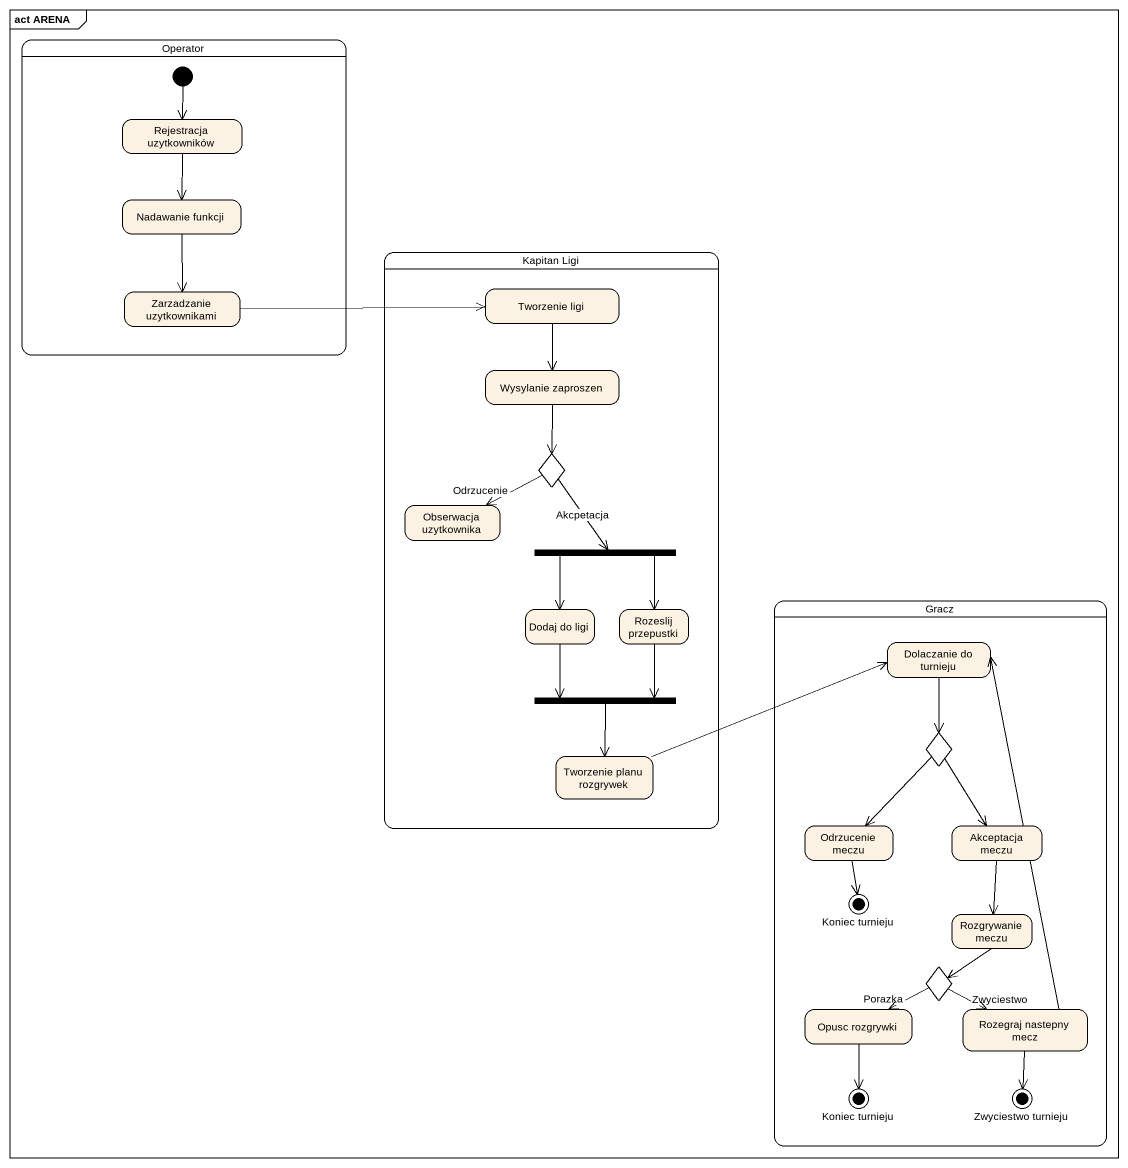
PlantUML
@startuml
mainframe act ARENA
hide empty description
state Operator {
  state "Rejestracja uzytkowników" as Rejestracja_uzytkowników
  state "Nadawanie funkcji" as Nadawanie_funkcji
  state "Zarzadzanie uzytkownikami" as Zarzadzanie_uzytkownikami
  [*] --> Rejestracja_uzytkowników
}
state "Kapitan Ligi" as Kapitan_Ligi {
  state "Tworzenie ligi" as Tworzenie_ligi
  state "Wysylanie zaproszen" as Wysylanie_zaproszen
  state choice1 <<choice>>
  state "Obserwacja uzytkownika" as Obserwacja_uzytkownika
  state fork1 <<fork>>
  state "Dodaj do ligi" as Dodaj_do_ligi
  state "Rozeslij przepustki" as Rozeslij_przepustki
  state fork2 <<join>>
  state "Tworzenie planu rozgrywek" as Tworzenie_planu_rozgrywek
}
state Gracz {
  state "Dolaczanie do turnieju" as Dolaczanie_do_turnieju
  state choice2 <<choice>>
  state "Odrzucenie meczu" as Odrzucenie_meczu
  state "Akceptacja meczu" as Akceptacja_meczu
  state "Koniec turnieju" as Koniec_turnieju <<end>>
  state "Rozgrywanie meczu" as Rozgrywanie_meczu
  state choice3 <<choice>>
  state "Opusc rozgrywki" as Opusc_rozgrywki
  state "Rozegraj nastepny mecz" as Rozegraj_nastepny_mecz
  state "Koniec turnieju" as Koniec_turnieju_2 <<end>>
  state "Zwyciestwo turnieju" as Zwyciestwo_turnieju <<end>>
}
Rejestracja_uzytkowników --> Nadawanie_funkcji
Nadawanie_funkcji --> Zarzadzanie_uzytkownikami
Zarzadzanie_uzytkownikami -right-> Tworzenie_ligi
Tworzenie_ligi --> Wysylanie_zaproszen
Wysylanie_zaproszen --> choice1
choice1 -left-> Obserwacja_uzytkownika : Odrzucenie
choice1 --> fork1 : Akcpetacja
fork1 --> Dodaj_do_ligi
fork1 --> Rozeslij_przepustki
Dodaj_do_ligi --> fork2
Rozeslij_przepustki --> fork2
Dolaczanie_do_turnieju --> choice2
fork2 --> Tworzenie_planu_rozgrywek
choice2 --> Odrzucenie_meczu
choice2 --> Akceptacja_meczu
Tworzenie_planu_rozgrywek -right-> Dolaczanie_do_turnieju
Odrzucenie_meczu --> Koniec_turnieju
Akceptacja_meczu --> Rozgrywanie_meczu
Rozgrywanie_meczu --> choice3
choice3 -left-> Opusc_rozgrywki : Porazka
choice3 -right-> Rozegraj_nastepny_mecz : Zwyciestwo
Opusc_rozgrywki --> Koniec_turnieju_2
Rozegraj_nastepny_mecz -up-> Dolaczanie_do_turnieju
Rozegraj_nastepny_mecz --> Zwyciestwo_turnieju
@enduml
